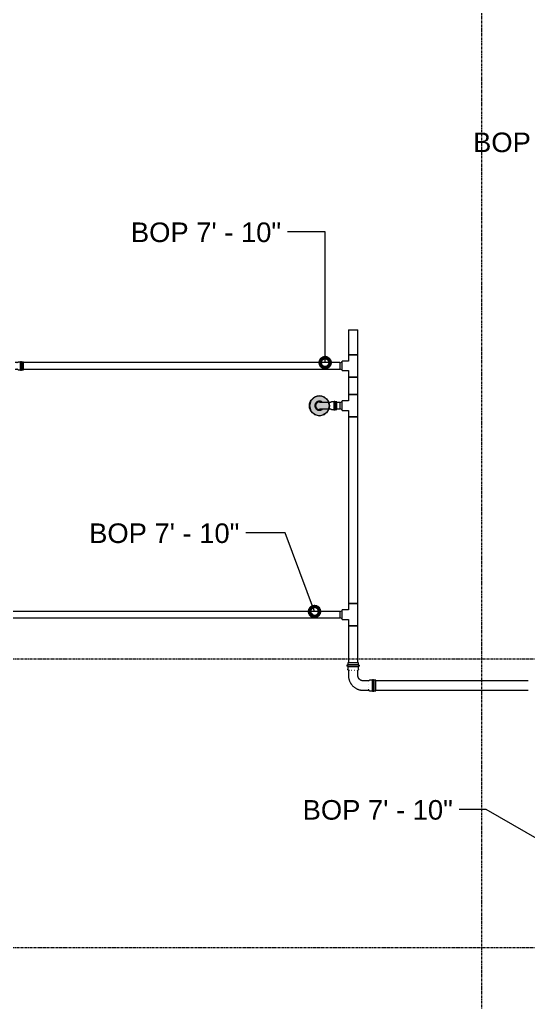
# Model space of a CAD drawing. Header units: inches. Extents: x -3679 to 241, y -496 to 1784.
# Drawn here: x -3174.9 to -3072.6, y 1048 to 1245.4 of the extents above; entities that cross this region are included whole.
import ezdxf

# ---------------------------------------------------------------- set-up
doc = ezdxf.new("R2010")
doc.units = ezdxf.units.IN
doc.header["$MEASUREMENT"] = 0
doc.linetypes.add('Grid Line', pattern=[0.875, 0.5, -0.125, 0.125, -0.125])
for name, color, linetype, lineweight in [('A-ANNO-NOTE', 250, 'Continuous', 9), ('G-ANNO-DIMS', 251, 'Continuous', 9), ('P-PIPE', 1, 'Continuous', 9), ('P-PIPE-CNTR', 1, 'Continuous', 9), ('S-GRID', 8, 'Continuous', 9)]:
    doc.layers.add(name, color=color, linetype=linetype, lineweight=lineweight)
doc.styles.add('Arial', font='arial.ttf', dxfattribs={"height": 3.934132})

# ---------------------------------------------------------------- blocks, each defined once
blk = doc.blocks.new('Victaulic-VicPress316-Elbow 90-45deg Style P568_P571 - Standard-1125944-SECOND LEVEL')
at = {"layer": 'P-PIPE'}
for p, q in [((-1.06, 4.55), (-1.06, 4.17)), ((1.06, 4.55), (-1.06, 4.55)), ((-1.06, 4.17), (1.06, 4.17)), ((1.06, 4.17), (1.06, 4.55)), ((-1.06, 3.85), (-1.06, 3.29)), ((-1.06, 3.85), (1.06, 3.85)), ((-0.95, 3.13), (-0.95, 2.02)), ((-0.77, 3.07), (-0.75, 3.07)), ((-0.31, 3.07), (-0.29, 3.07)), ((0.29, 3.07), (0.31, 3.07)), ((0.75, 3.07), (0.77, 3.07)), ((0.95, 2.02), (0.95, 3.12)), ((1.06, 3.29), (1.06, 3.85)), ((-4.17, 1.06), (-4.55, 1.06)), ((-4.55, 1.06), (-4.55, -1.06)), ((-4.17, -1.06), (-4.17, 1.06)), ((-3.29, 1.06), (-3.85, 1.06)), ((-3.85, -1.06), (-3.85, 1.06)), ((-2.02, 0.95), (-3.11, 0.95)), ((-3.07, 0.75), (-3.07, 0.77)), ((-3.07, 0.29), (-3.07, 0.31)), ((-4.55, -1.06), (-4.17, -1.06)), ((-3.85, -1.06), (-3.29, -1.06)), ((-3.13, -0.95), (-2.02, -0.95)), ((-3.07, -0.31), (-3.07, -0.29)), ((-3.07, -0.77), (-3.07, -0.75))]:
    blk.add_line(p, q, dxfattribs=at)
at = {"layer": 'P-PIPE', "flags": 128}
for points in [[(-1.06, 3.85), (-1.07, 3.85), (-1.07, 3.85), (-1.08, 3.85), (-1.09, 3.85), (-1.09, 3.85), (-1.1, 3.85), (-1.1, 3.85), (-1.11, 3.85), (-1.12, 3.86), (-1.12, 3.86), (-1.13, 3.86), (-1.13, 3.86), (-1.14, 3.87), (-1.15, 3.87), (-1.15, 3.87), (-1.16, 3.88), (-1.16, 3.88), (-1.17, 3.89), (-1.17, 3.89), (-1.18, 3.9), (-1.18, 3.9), (-1.19, 3.91), (-1.19, 3.91), (-1.19, 3.92), (-1.2, 3.92), (-1.2, 3.93), (-1.2, 3.93), (-1.21, 3.94), (-1.21, 3.94), (-1.21, 3.95), (-1.21, 3.96), (-1.22, 3.96), (-1.22, 3.97), (-1.22, 3.98), (-1.22, 3.98), (-1.22, 3.99), (-1.22, 4), (-1.22, 4), (-1.22, 4.01), (-1.22, 4.01), (-1.22, 4.02), (-1.22, 4.03), (-1.22, 4.03), (-1.22, 4.04), (-1.22, 4.05), (-1.22, 4.05), (-1.22, 4.06), (-1.21, 4.07), (-1.21, 4.07), (-1.21, 4.08), (-1.21, 4.08), (-1.2, 4.09), (-1.2, 4.1), (-1.2, 4.1), (-1.19, 4.11), (-1.19, 4.11), (-1.18, 4.12), (-1.18, 4.12), (-1.17, 4.13), (-1.17, 4.13), (-1.17, 4.14), (-1.16, 4.14), (-1.15, 4.14), (-1.15, 4.15), (-1.14, 4.15), (-1.14, 4.15), (-1.13, 4.16), (-1.13, 4.16), (-1.12, 4.16), (-1.11, 4.16), (-1.11, 4.17), (-1.1, 4.17), (-1.1, 4.17), (-1.09, 4.17), (-1.08, 4.17), (-1.08, 4.17), (-1.07, 4.17), (-1.06, 4.17), (-1.06, 4.17)], [(1.06, 4.17), (1.06, 4.17), (1.06, 4.17), (1.05, 4.17), (1.05, 4.17), (1.04, 4.17), (1.03, 4.17), (1.02, 4.17), (1.01, 4.17), (0.99, 4.17), (0.98, 4.17), (0.96, 4.17), (0.94, 4.17), (0.92, 4.17), (0.9, 4.17), (0.87, 4.17), (0.85, 4.17), (0.82, 4.17), (0.8, 4.17), (0.77, 4.17), (0.74, 4.17), (0.71, 4.17), (0.67, 4.17), (0.64, 4.17), (0.61, 4.17), (0.57, 4.17), (0.54, 4.17), (0.5, 4.17), (0.46, 4.17), (0.42, 4.17), (0.38, 4.17), (0.34, 4.17), (0.3, 4.17), (0.26, 4.17), (0.22, 4.17), (0.18, 4.17), (0.14, 4.17), (0.1, 4.17), (0.05, 4.17), (0.01, 4.17), (-0.03, 4.17), (-0.07, 4.17), (-0.12, 4.17), (-0.16, 4.17), (-0.2, 4.17), (-0.24, 4.17), (-0.28, 4.17), (-0.32, 4.17), (-0.36, 4.17), (-0.4, 4.17), (-0.44, 4.17), (-0.48, 4.17), (-0.52, 4.17), (-0.55, 4.17), (-0.59, 4.17), (-0.62, 4.17), (-0.66, 4.17), (-0.69, 4.17), (-0.72, 4.17), (-0.75, 4.17), (-0.78, 4.17), (-0.81, 4.17), (-0.84, 4.17), (-0.86, 4.17), (-0.88, 4.17), (-0.91, 4.17), (-0.93, 4.17), (-0.95, 4.17), (-0.97, 4.17), (-0.98, 4.17), (-1, 4.17), (-1.01, 4.17), (-1.02, 4.17), (-1.03, 4.17), (-1.04, 4.17), (-1.05, 4.17), (-1.05, 4.17), (-1.06, 4.17), (-1.06, 4.17), (-1.06, 4.17)], [(-1.06, 4.17), (-1.06, 4.17), (-1.06, 4.17), (-1.05, 4.17), (-1.05, 4.17), (-1.04, 4.17), (-1.03, 4.17), (-1.02, 4.17)], [(1.02, 4.17), (1.03, 4.17), (1.04, 4.17), (1.05, 4.17), (1.05, 4.17), (1.06, 4.17), (1.06, 4.17), (1.06, 4.17)], [(1.06, 4.17), (1.07, 4.17), (1.07, 4.17), (1.08, 4.17), (1.09, 4.17), (1.09, 4.17), (1.1, 4.17), (1.1, 4.17), (1.11, 4.17), (1.12, 4.16), (1.12, 4.16), (1.13, 4.16), (1.13, 4.16), (1.14, 4.15), (1.15, 4.15), (1.15, 4.15), (1.16, 4.14), (1.16, 4.14), (1.17, 4.13), (1.17, 4.13), (1.18, 4.12), (1.18, 4.12), (1.19, 4.11), (1.19, 4.11), (1.19, 4.1), (1.2, 4.1), (1.2, 4.09), (1.2, 4.09), (1.21, 4.08), (1.21, 4.08), (1.21, 4.07), (1.21, 4.06), (1.22, 4.06), (1.22, 4.05), (1.22, 4.04), (1.22, 4.04), (1.22, 4.03), (1.22, 4.02), (1.22, 4.02), (1.22, 4.01), (1.22, 4.01), (1.22, 4), (1.22, 3.99), (1.22, 3.99), (1.22, 3.98), (1.22, 3.97), (1.22, 3.97), (1.22, 3.96), (1.21, 3.95), (1.21, 3.95), (1.21, 3.94), (1.21, 3.94), (1.2, 3.93), (1.2, 3.92), (1.2, 3.92), (1.19, 3.91), (1.19, 3.91), (1.18, 3.9), (1.18, 3.9), (1.17, 3.89), (1.17, 3.89), (1.17, 3.88), (1.16, 3.88), (1.15, 3.88), (1.15, 3.87), (1.14, 3.87), (1.14, 3.87), (1.13, 3.86), (1.13, 3.86), (1.12, 3.86), (1.11, 3.86), (1.11, 3.85), (1.1, 3.85), (1.1, 3.85), (1.09, 3.85), (1.08, 3.85), (1.08, 3.85), (1.07, 3.85), (1.06, 3.85), (1.06, 3.85)], [(-0.95, 2.02), (-0.95, 1.97), (-0.95, 1.93), (-0.96, 1.89), (-0.96, 1.85), (-0.97, 1.8), (-0.98, 1.76), (-0.99, 1.72), (-1, 1.68), (-1.02, 1.64), (-1.03, 1.6), (-1.05, 1.56), (-1.07, 1.52), (-1.09, 1.49), (-1.11, 1.45), (-1.14, 1.41), (-1.16, 1.38), (-1.19, 1.35), (-1.21, 1.31), (-1.24, 1.28), (-1.27, 1.25), (-1.3, 1.22), (-1.34, 1.19), (-1.37, 1.17), (-1.4, 1.14), (-1.44, 1.12), (-1.48, 1.1), (-1.51, 1.08), (-1.55, 1.06), (-1.59, 1.04), (-1.63, 1.02), (-1.67, 1.01), (-1.71, 0.99), (-1.75, 0.98), (-1.79, 0.97), (-1.83, 0.97), (-1.88, 0.96), (-1.92, 0.95), (-1.96, 0.95), (-2, 0.95), (-2.02, 0.95)], [(-2.02, -0.95), (-1.9, -0.95), (-1.78, -0.94), (-1.66, -0.93), (-1.54, -0.91), (-1.43, -0.89), (-1.31, -0.87), (-1.2, -0.83), (-1.08, -0.8), (-0.97, -0.76), (-0.86, -0.72), (-0.75, -0.67), (-0.65, -0.61), (-0.54, -0.56), (-0.44, -0.5), (-0.34, -0.43), (-0.24, -0.36), (-0.15, -0.29), (-0.06, -0.21), (0.03, -0.13), (0.11, -0.05), (0.19, 0.04), (0.27, 0.13), (0.34, 0.22), (0.41, 0.31), (0.48, 0.41), (0.54, 0.51), (0.6, 0.62), (0.65, 0.72), (0.7, 0.83), (0.75, 0.94), (0.79, 1.05), (0.83, 1.17), (0.86, 1.28), (0.88, 1.39), (0.91, 1.51), (0.92, 1.63), (0.94, 1.75), (0.95, 1.86), (0.95, 1.98), (0.95, 2.02)], [(-1.06, 3.85), (-1.06, 3.85), (-1.06, 3.85), (-1.05, 3.85), (-1.05, 3.85), (-1.04, 3.85), (-1.03, 3.85), (-1.02, 3.85), (-1.01, 3.85), (-0.99, 3.85), (-0.98, 3.85), (-0.96, 3.85), (-0.94, 3.85), (-0.92, 3.85), (-0.9, 3.85), (-0.87, 3.85), (-0.85, 3.85), (-0.82, 3.85), (-0.8, 3.85), (-0.77, 3.85), (-0.74, 3.85), (-0.71, 3.85), (-0.67, 3.85), (-0.64, 3.85), (-0.61, 3.85), (-0.57, 3.85), (-0.54, 3.85), (-0.5, 3.85), (-0.46, 3.85), (-0.42, 3.85), (-0.38, 3.85), (-0.34, 3.85), (-0.3, 3.85), (-0.26, 3.85), (-0.22, 3.85), (-0.18, 3.85), (-0.14, 3.85), (-0.1, 3.85), (-0.05, 3.85), (-0.01, 3.85), (0.03, 3.85), (0.07, 3.85), (0.12, 3.85), (0.16, 3.85), (0.2, 3.85), (0.24, 3.85), (0.28, 3.85), (0.32, 3.85), (0.36, 3.85), (0.4, 3.85), (0.44, 3.85), (0.48, 3.85), (0.52, 3.85), (0.55, 3.85), (0.59, 3.85), (0.62, 3.85), (0.66, 3.85), (0.69, 3.85), (0.72, 3.85), (0.75, 3.85), (0.78, 3.85), (0.81, 3.85), (0.84, 3.85), (0.86, 3.85), (0.88, 3.85), (0.91, 3.85), (0.93, 3.85), (0.95, 3.85), (0.97, 3.85), (0.98, 3.85), (1, 3.85), (1.01, 3.85), (1.02, 3.85), (1.03, 3.85), (1.04, 3.85), (1.05, 3.85), (1.05, 3.85), (1.06, 3.85), (1.06, 3.85), (1.06, 3.85)], [(-1.02, 3.85), (-1.03, 3.85), (-1.04, 3.85), (-1.05, 3.85), (-1.05, 3.85), (-1.06, 3.85), (-1.06, 3.85), (-1.06, 3.85)], [(-0.95, 3.07), (-0.96, 3.08), (-0.97, 3.08), (-0.97, 3.09), (-0.98, 3.1), (-0.99, 3.11), (-1, 3.12), (-1, 3.12), (-1.01, 3.13), (-1.02, 3.14), (-1.02, 3.15), (-1.03, 3.16), (-1.03, 3.17), (-1.04, 3.18), (-1.04, 3.19), (-1.04, 3.2), (-1.05, 3.21), (-1.05, 3.22), (-1.05, 3.23), (-1.06, 3.24), (-1.06, 3.25), (-1.06, 3.27), (-1.06, 3.28), (-1.06, 3.29), (-1.06, 3.29)], [(1.06, 3.29), (1.06, 3.28), (1.06, 3.27), (1.06, 3.26), (1.06, 3.25), (1.05, 3.23), (1.05, 3.22), (1.05, 3.21), (1.05, 3.2), (1.04, 3.19), (1.04, 3.18), (1.03, 3.17), (1.03, 3.16), (1.02, 3.15), (1.02, 3.14), (1.01, 3.14), (1.01, 3.13), (1, 3.12), (0.99, 3.11), (0.98, 3.1), (0.98, 3.09), (0.97, 3.09), (0.96, 3.08), (0.95, 3.07), (0.95, 3.07)], [(1.06, 3.85), (1.06, 3.85), (1.06, 3.85), (1.05, 3.85), (1.05, 3.85), (1.04, 3.85), (1.03, 3.85), (1.02, 3.85)], [(-4.17, 1.06), (-4.17, 1.07), (-4.17, 1.07), (-4.17, 1.08), (-4.17, 1.09), (-4.17, 1.09), (-4.17, 1.1), (-4.17, 1.1), (-4.17, 1.11), (-4.16, 1.12), (-4.16, 1.12), (-4.16, 1.13), (-4.16, 1.13), (-4.15, 1.14), (-4.15, 1.15), (-4.15, 1.15), (-4.14, 1.16), (-4.14, 1.16), (-4.13, 1.17), (-4.13, 1.17), (-4.12, 1.18), (-4.12, 1.18), (-4.11, 1.19), (-4.11, 1.19), (-4.1, 1.19), (-4.1, 1.2), (-4.09, 1.2), (-4.09, 1.2), (-4.08, 1.21), (-4.08, 1.21), (-4.07, 1.21), (-4.06, 1.21), (-4.06, 1.22), (-4.05, 1.22), (-4.04, 1.22), (-4.04, 1.22), (-4.03, 1.22), (-4.02, 1.22), (-4.02, 1.22), (-4.01, 1.22), (-4.01, 1.22), (-4, 1.22), (-3.99, 1.22), (-3.99, 1.22), (-3.98, 1.22), (-3.97, 1.22), (-3.97, 1.22), (-3.96, 1.22), (-3.95, 1.21), (-3.95, 1.21), (-3.94, 1.21), (-3.94, 1.21), (-3.93, 1.2), (-3.92, 1.2), (-3.92, 1.2), (-3.91, 1.19), (-3.91, 1.19), (-3.9, 1.18), (-3.9, 1.18), (-3.89, 1.17), (-3.89, 1.17), (-3.88, 1.17), (-3.88, 1.16), (-3.88, 1.15), (-3.87, 1.15), (-3.87, 1.14), (-3.87, 1.14), (-3.86, 1.13), (-3.86, 1.13), (-3.86, 1.12), (-3.86, 1.11), (-3.85, 1.11), (-3.85, 1.1), (-3.85, 1.1), (-3.85, 1.09), (-3.85, 1.08), (-3.85, 1.08), (-3.85, 1.07), (-3.85, 1.06), (-3.85, 1.06)], [(-4.17, 1.06), (-4.17, 1.06), (-4.17, 1.06), (-4.17, 1.05), (-4.17, 1.05), (-4.17, 1.04), (-4.17, 1.03), (-4.17, 1.02), (-4.17, 1.01), (-4.17, 0.99), (-4.17, 0.98), (-4.17, 0.96), (-4.17, 0.94), (-4.17, 0.92), (-4.17, 0.9), (-4.17, 0.87), (-4.17, 0.85), (-4.17, 0.82), (-4.17, 0.8), (-4.17, 0.77), (-4.17, 0.74), (-4.17, 0.71), (-4.17, 0.67), (-4.17, 0.64), (-4.17, 0.61), (-4.17, 0.57), (-4.17, 0.54), (-4.17, 0.5), (-4.17, 0.46), (-4.17, 0.42), (-4.17, 0.38), (-4.17, 0.34), (-4.17, 0.3), (-4.17, 0.26), (-4.17, 0.22), (-4.17, 0.18), (-4.17, 0.14), (-4.17, 0.1), (-4.17, 0.05), (-4.17, 0.01), (-4.17, -0.03), (-4.17, -0.07), (-4.17, -0.12), (-4.17, -0.16), (-4.17, -0.2), (-4.17, -0.24), (-4.17, -0.28), (-4.17, -0.32), (-4.17, -0.36), (-4.17, -0.4), (-4.17, -0.44), (-4.17, -0.48), (-4.17, -0.52), (-4.17, -0.55), (-4.17, -0.59), (-4.17, -0.62), (-4.17, -0.66), (-4.17, -0.69), (-4.17, -0.72), (-4.17, -0.75), (-4.17, -0.78), (-4.17, -0.81), (-4.17, -0.84), (-4.17, -0.86), (-4.17, -0.88), (-4.17, -0.91), (-4.17, -0.93), (-4.17, -0.95), (-4.17, -0.97), (-4.17, -0.98), (-4.17, -1), (-4.17, -1.01), (-4.17, -1.02), (-4.17, -1.03), (-4.17, -1.04), (-4.17, -1.05), (-4.17, -1.05), (-4.17, -1.06), (-4.17, -1.06), (-4.17, -1.06)], [(-4.17, 1.02), (-4.17, 1.03), (-4.17, 1.04), (-4.17, 1.05), (-4.17, 1.05), (-4.17, 1.06), (-4.17, 1.06), (-4.17, 1.06)], [(-3.85, -1.06), (-3.85, -1.06), (-3.85, -1.06), (-3.85, -1.05), (-3.85, -1.05), (-3.85, -1.04), (-3.85, -1.03), (-3.85, -1.02), (-3.85, -1.01), (-3.85, -0.99), (-3.85, -0.98), (-3.85, -0.96), (-3.85, -0.94), (-3.85, -0.92), (-3.85, -0.9), (-3.85, -0.87), (-3.85, -0.85), (-3.85, -0.82), (-3.85, -0.8), (-3.85, -0.77), (-3.85, -0.74), (-3.85, -0.71), (-3.85, -0.67), (-3.85, -0.64), (-3.85, -0.61), (-3.85, -0.57), (-3.85, -0.54), (-3.85, -0.5), (-3.85, -0.46), (-3.85, -0.42), (-3.85, -0.38), (-3.85, -0.34), (-3.85, -0.3), (-3.85, -0.26), (-3.85, -0.22), (-3.85, -0.18), (-3.85, -0.14), (-3.85, -0.1), (-3.85, -0.05), (-3.85, -0.01), (-3.85, 0.03), (-3.85, 0.07), (-3.85, 0.12), (-3.85, 0.16), (-3.85, 0.2), (-3.85, 0.24), (-3.85, 0.28), (-3.85, 0.32), (-3.85, 0.36), (-3.85, 0.4), (-3.85, 0.44), (-3.85, 0.48), (-3.85, 0.52), (-3.85, 0.55), (-3.85, 0.59), (-3.85, 0.62), (-3.85, 0.66), (-3.85, 0.69), (-3.85, 0.72), (-3.85, 0.75), (-3.85, 0.78), (-3.85, 0.81), (-3.85, 0.84), (-3.85, 0.86), (-3.85, 0.88), (-3.85, 0.91), (-3.85, 0.93), (-3.85, 0.95), (-3.85, 0.97), (-3.85, 0.98), (-3.85, 1), (-3.85, 1.01), (-3.85, 1.02), (-3.85, 1.03), (-3.85, 1.04), (-3.85, 1.05), (-3.85, 1.05), (-3.85, 1.06), (-3.85, 1.06), (-3.85, 1.06)], [(-3.85, 1.06), (-3.85, 1.06), (-3.85, 1.06), (-3.85, 1.05), (-3.85, 1.05), (-3.85, 1.04), (-3.85, 1.03), (-3.85, 1.02)], [(-3.29, 1.06), (-3.28, 1.06), (-3.27, 1.06), (-3.26, 1.06), (-3.25, 1.06), (-3.23, 1.05), (-3.22, 1.05), (-3.21, 1.05), (-3.2, 1.05), (-3.19, 1.04), (-3.18, 1.04), (-3.17, 1.03), (-3.16, 1.03), (-3.15, 1.02), (-3.14, 1.02), (-3.14, 1.01), (-3.13, 1.01), (-3.12, 1), (-3.11, 0.99), (-3.1, 0.98), (-3.09, 0.98), (-3.09, 0.97), (-3.08, 0.96), (-3.07, 0.95), (-3.07, 0.95)], [(-4.17, -1.06), (-4.17, -1.06), (-4.17, -1.06), (-4.17, -1.05), (-4.17, -1.05), (-4.17, -1.04), (-4.17, -1.03), (-4.17, -1.02)], [(-3.85, -1.06), (-3.85, -1.07), (-3.85, -1.07), (-3.85, -1.08), (-3.85, -1.09), (-3.85, -1.09), (-3.85, -1.1), (-3.85, -1.1), (-3.85, -1.11), (-3.86, -1.12), (-3.86, -1.12), (-3.86, -1.13), (-3.86, -1.13), (-3.87, -1.14), (-3.87, -1.15), (-3.87, -1.15), (-3.88, -1.16), (-3.88, -1.16), (-3.89, -1.17), (-3.89, -1.17), (-3.9, -1.18), (-3.9, -1.18), (-3.91, -1.19), (-3.91, -1.19), (-3.92, -1.19), (-3.92, -1.2), (-3.93, -1.2), (-3.93, -1.2), (-3.94, -1.21), (-3.94, -1.21), (-3.95, -1.21), (-3.96, -1.21), (-3.96, -1.22), (-3.97, -1.22), (-3.98, -1.22), (-3.98, -1.22), (-3.99, -1.22), (-4, -1.22), (-4, -1.22), (-4.01, -1.22), (-4.01, -1.22), (-4.02, -1.22), (-4.03, -1.22), (-4.03, -1.22), (-4.04, -1.22), (-4.05, -1.22), (-4.05, -1.22), (-4.06, -1.22), (-4.07, -1.21), (-4.07, -1.21), (-4.08, -1.21), (-4.08, -1.21), (-4.09, -1.2), (-4.1, -1.2), (-4.1, -1.2), (-4.11, -1.19), (-4.11, -1.19), (-4.12, -1.18), (-4.12, -1.18), (-4.13, -1.17), (-4.13, -1.17), (-4.14, -1.17), (-4.14, -1.16), (-4.14, -1.15), (-4.15, -1.15), (-4.15, -1.14), (-4.15, -1.14), (-4.16, -1.13), (-4.16, -1.13), (-4.16, -1.12), (-4.16, -1.11), (-4.17, -1.11), (-4.17, -1.1), (-4.17, -1.1), (-4.17, -1.09), (-4.17, -1.08), (-4.17, -1.08), (-4.17, -1.07), (-4.17, -1.06), (-4.17, -1.06)], [(-3.85, -1.02), (-3.85, -1.03), (-3.85, -1.04), (-3.85, -1.05), (-3.85, -1.05), (-3.85, -1.06), (-3.85, -1.06), (-3.85, -1.06)], [(-3.07, -0.95), (-3.08, -0.96), (-3.08, -0.97), (-3.09, -0.97), (-3.1, -0.98), (-3.11, -0.99), (-3.12, -1), (-3.12, -1), (-3.13, -1.01), (-3.14, -1.02), (-3.15, -1.02), (-3.16, -1.03), (-3.17, -1.03), (-3.18, -1.04), (-3.19, -1.04), (-3.2, -1.04), (-3.21, -1.05), (-3.22, -1.05), (-3.23, -1.05), (-3.24, -1.06), (-3.25, -1.06), (-3.27, -1.06), (-3.28, -1.06), (-3.29, -1.06), (-3.29, -1.06)]]:
    blk.add_lwpolyline(points, dxfattribs=at)
blk = doc.blocks.new('Victaulic-VicPress316-Elbow 90-45deg Style P568_P571 - Standard-V2-SECOND LEVEL')
at = {"layer": 'P-PIPE'}
for p, q in [((-3203.7, 731.1), (-3203.7, 730.2)), ((-3202.39, 730.21), (-3202.39, 731.1)), ((-3203.81, 730.05), (-3203.81, 729.6)), ((-3203.05, 729.6), (-3203.81, 729.6)), ((-3203.81, 729.31), (-3203.81, 728.97)), ((-3203.05, 729.31), (-3203.81, 729.31)), ((-3203.81, 728.97), (-3203.05, 728.97)), ((-3202.28, 729.6), (-3203.05, 729.6)), ((-3202.28, 729.31), (-3203.05, 729.31)), ((-3203.05, 728.97), (-3202.28, 728.97)), ((-3202.28, 729.6), (-3202.28, 730.05)), ((-3202.28, 728.97), (-3202.28, 729.31))]:
    blk.add_line(p, q, dxfattribs=at)
at = {"layer": 'P-PIPE', "flags": 128}
for points in [[(-3203.05, 733.4), (-3203.08, 733.4), (-3203.12, 733.4), (-3203.16, 733.4), (-3203.19, 733.39), (-3203.23, 733.38), (-3203.26, 733.38), (-3203.3, 733.37), (-3203.33, 733.36), (-3203.37, 733.34), (-3203.4, 733.33), (-3203.43, 733.32), (-3203.47, 733.3), (-3203.5, 733.28), (-3203.53, 733.26), (-3203.56, 733.24), (-3203.59, 733.22), (-3203.62, 733.2), (-3203.65, 733.18), (-3203.67, 733.15), (-3203.7, 733.13), (-3203.73, 733.1), (-3203.75, 733.07), (-3203.77, 733.04), (-3203.79, 733.01), (-3203.81, 732.98), (-3203.83, 732.95), (-3203.85, 732.92), (-3203.87, 732.89), (-3203.88, 732.85), (-3203.9, 732.82), (-3203.91, 732.79), (-3203.92, 732.75), (-3203.93, 732.72), (-3203.94, 732.68), (-3203.94, 732.65), (-3203.95, 732.61), (-3203.95, 732.57), (-3203.96, 732.54), (-3203.96, 732.5), (-3203.96, 732.46), (-3203.96, 732.43), (-3203.95, 732.39), (-3203.95, 732.35), (-3203.94, 732.32), (-3203.93, 732.28), (-3203.93, 732.25), (-3203.91, 732.21), (-3203.9, 732.18), (-3203.89, 732.14), (-3203.88, 732.11), (-3203.86, 732.08), (-3203.84, 732.05), (-3203.82, 732.01), (-3203.8, 731.98), (-3203.78, 731.95), (-3203.76, 731.92), (-3203.74, 731.9), (-3203.71, 731.87)], [(-3203.05, 733.26), (-3203.08, 733.26), (-3203.11, 733.25), (-3203.14, 733.25), (-3203.17, 733.25), (-3203.2, 733.24), (-3203.23, 733.23), (-3203.26, 733.23), (-3203.29, 733.22), (-3203.32, 733.21), (-3203.34, 733.2), (-3203.37, 733.18), (-3203.4, 733.17), (-3203.43, 733.16), (-3203.45, 733.14), (-3203.48, 733.12), (-3203.5, 733.1), (-3203.53, 733.09), (-3203.55, 733.07), (-3203.57, 733.05), (-3203.6, 733.02), (-3203.62, 733), (-3203.64, 732.98), (-3203.66, 732.95), (-3203.67, 732.93), (-3203.69, 732.9), (-3203.71, 732.88), (-3203.72, 732.85), (-3203.74, 732.82), (-3203.75, 732.8), (-3203.76, 732.77), (-3203.77, 732.74), (-3203.78, 732.71), (-3203.79, 732.68), (-3203.8, 732.65), (-3203.8, 732.62), (-3203.81, 732.59), (-3203.81, 732.56), (-3203.81, 732.53), (-3203.81, 732.5), (-3203.81, 732.47), (-3203.81, 732.44), (-3203.81, 732.41), (-3203.8, 732.38), (-3203.8, 732.35), (-3203.79, 732.32), (-3203.78, 732.29), (-3203.78, 732.26), (-3203.77, 732.23), (-3203.76, 732.2), (-3203.74, 732.17), (-3203.73, 732.14), (-3203.72, 732.12), (-3203.7, 732.1)], [(-3202.39, 731.86), (-3202.37, 731.88), (-3202.34, 731.91), (-3202.32, 731.94), (-3202.3, 731.97), (-3202.28, 732), (-3202.26, 732.03), (-3202.24, 732.06), (-3202.23, 732.09), (-3202.21, 732.13), (-3202.2, 732.16), (-3202.18, 732.19), (-3202.17, 732.23), (-3202.16, 732.26), (-3202.15, 732.3), (-3202.15, 732.33), (-3202.14, 732.37), (-3202.14, 732.41), (-3202.14, 732.44), (-3202.13, 732.48), (-3202.13, 732.52), (-3202.14, 732.55), (-3202.14, 732.59), (-3202.14, 732.63), (-3202.15, 732.66), (-3202.16, 732.7), (-3202.17, 732.73), (-3202.18, 732.77), (-3202.19, 732.8), (-3202.2, 732.84), (-3202.22, 732.87), (-3202.23, 732.9), (-3202.25, 732.93), (-3202.27, 732.97), (-3202.29, 733), (-3202.31, 733.03), (-3202.33, 733.06), (-3202.35, 733.08), (-3202.38, 733.11), (-3202.4, 733.14), (-3202.43, 733.16), (-3202.46, 733.19), (-3202.49, 733.21), (-3202.51, 733.23), (-3202.55, 733.25), (-3202.58, 733.27), (-3202.61, 733.29), (-3202.64, 733.31), (-3202.67, 733.32), (-3202.71, 733.34), (-3202.74, 733.35), (-3202.78, 733.36), (-3202.81, 733.37), (-3202.85, 733.38), (-3202.88, 733.39), (-3202.92, 733.39), (-3202.95, 733.4), (-3202.99, 733.4), (-3203.03, 733.4), (-3203.05, 733.4)], [(-3202.39, 732.1), (-3202.37, 732.13), (-3202.36, 732.16), (-3202.34, 732.18), (-3202.33, 732.21), (-3202.32, 732.24), (-3202.31, 732.27), (-3202.3, 732.3), (-3202.3, 732.33), (-3202.29, 732.36), (-3202.29, 732.39), (-3202.28, 732.42), (-3202.28, 732.45), (-3202.28, 732.48), (-3202.28, 732.51), (-3202.28, 732.54), (-3202.28, 732.57), (-3202.29, 732.6), (-3202.29, 732.63), (-3202.3, 732.66), (-3202.31, 732.69), (-3202.32, 732.72), (-3202.33, 732.75), (-3202.34, 732.78), (-3202.35, 732.81), (-3202.36, 732.84), (-3202.38, 732.86), (-3202.39, 732.89), (-3202.41, 732.92), (-3202.43, 732.94), (-3202.44, 732.97), (-3202.46, 732.99), (-3202.48, 733.01), (-3202.51, 733.03), (-3202.53, 733.06), (-3202.55, 733.08), (-3202.58, 733.09), (-3202.6, 733.11), (-3202.62, 733.13), (-3202.65, 733.15), (-3202.68, 733.16), (-3202.7, 733.18), (-3202.73, 733.19), (-3202.76, 733.2), (-3202.79, 733.21), (-3202.82, 733.22), (-3202.85, 733.23), (-3202.88, 733.24), (-3202.91, 733.24), (-3202.94, 733.25), (-3202.97, 733.25), (-3203, 733.26), (-3203.03, 733.26), (-3203.05, 733.26)], [(-3203.7, 732.49), (-3203.7, 732.49), (-3203.7, 732.49), (-3203.7, 732.48), (-3203.7, 732.47), (-3203.7, 732.46), (-3203.7, 732.45), (-3203.7, 732.44), (-3203.7, 732.42), (-3203.7, 732.4), (-3203.7, 732.38), (-3203.7, 732.36), (-3203.7, 732.33), (-3203.7, 732.31), (-3203.7, 732.28), (-3203.7, 732.25), (-3203.7, 732.21), (-3203.7, 732.18), (-3203.7, 732.14), (-3203.7, 732.11), (-3203.7, 732.07), (-3203.7, 732.03), (-3203.7, 731.98), (-3203.7, 731.94), (-3203.7, 731.9), (-3203.7, 731.85), (-3203.7, 731.8), (-3203.7, 731.75), (-3203.7, 731.7), (-3203.7, 731.65), (-3203.7, 731.6), (-3203.7, 731.55), (-3203.7, 731.5), (-3203.7, 731.44), (-3203.7, 731.39), (-3203.7, 731.33), (-3203.7, 731.28), (-3203.7, 731.22), (-3203.7, 731.17), (-3203.7, 731.11), (-3203.7, 731.1)], [(-3202.39, 731.1), (-3202.39, 731.15), (-3202.39, 731.21), (-3202.39, 731.26), (-3202.39, 731.32), (-3202.39, 731.37), (-3202.39, 731.43), (-3202.39, 731.48), (-3202.39, 731.54), (-3202.39, 731.59), (-3202.39, 731.64), (-3202.39, 731.69), (-3202.39, 731.74), (-3202.39, 731.79), (-3202.39, 731.84), (-3202.39, 731.88), (-3202.39, 731.93), (-3202.39, 731.97), (-3202.39, 732.02), (-3202.39, 732.06), (-3202.39, 732.1), (-3202.39, 732.13), (-3202.39, 732.17), (-3202.39, 732.21), (-3202.39, 732.24), (-3202.39, 732.27), (-3202.39, 732.3), (-3202.39, 732.33), (-3202.39, 732.35), (-3202.39, 732.37), (-3202.39, 732.4), (-3202.39, 732.41), (-3202.39, 732.43), (-3202.39, 732.45), (-3202.39, 732.46), (-3202.39, 732.47), (-3202.39, 732.48), (-3202.39, 732.48), (-3202.39, 732.49), (-3202.39, 732.49), (-3202.39, 732.49)], [(-3203.81, 729.31), (-3203.82, 729.31), (-3203.82, 729.31), (-3203.83, 729.31), (-3203.84, 729.31), (-3203.84, 729.31), (-3203.85, 729.31), (-3203.85, 729.31), (-3203.86, 729.32), (-3203.86, 729.32), (-3203.87, 729.32), (-3203.87, 729.32), (-3203.88, 729.32), (-3203.88, 729.33), (-3203.89, 729.33), (-3203.89, 729.33), (-3203.9, 729.34), (-3203.9, 729.34), (-3203.91, 729.34), (-3203.91, 729.35), (-3203.92, 729.35), (-3203.92, 729.36), (-3203.92, 729.36), (-3203.93, 729.37), (-3203.93, 729.37), (-3203.93, 729.38), (-3203.94, 729.38), (-3203.94, 729.39), (-3203.94, 729.39), (-3203.95, 729.4), (-3203.95, 729.4), (-3203.95, 729.41), (-3203.95, 729.41), (-3203.95, 729.42), (-3203.95, 729.42), (-3203.96, 729.43), (-3203.96, 729.44), (-3203.96, 729.44), (-3203.96, 729.45), (-3203.96, 729.45), (-3203.96, 729.46), (-3203.96, 729.46), (-3203.96, 729.47), (-3203.96, 729.48), (-3203.96, 729.48), (-3203.95, 729.49), (-3203.95, 729.49), (-3203.95, 729.5), (-3203.95, 729.5), (-3203.95, 729.51), (-3203.94, 729.51), (-3203.94, 729.52), (-3203.94, 729.52), (-3203.94, 729.53), (-3203.93, 729.53), (-3203.93, 729.54), (-3203.93, 729.54), (-3203.92, 729.55), (-3203.92, 729.55), (-3203.92, 729.56), (-3203.91, 729.56), (-3203.91, 729.57), (-3203.9, 729.57), (-3203.9, 729.57), (-3203.89, 729.58), (-3203.89, 729.58), (-3203.88, 729.58), (-3203.88, 729.58), (-3203.87, 729.59), (-3203.87, 729.59), (-3203.86, 729.59), (-3203.86, 729.59), (-3203.85, 729.59), (-3203.84, 729.6), (-3203.84, 729.6), (-3203.83, 729.6), (-3203.83, 729.6), (-3203.82, 729.6), (-3203.82, 729.6), (-3203.81, 729.6)], [(-3203.81, 730.05), (-3203.81, 730.06), (-3203.81, 730.07), (-3203.81, 730.08), (-3203.81, 730.09), (-3203.81, 730.11), (-3203.8, 730.12), (-3203.8, 730.13), (-3203.8, 730.14), (-3203.8, 730.15), (-3203.79, 730.16), (-3203.79, 730.17), (-3203.78, 730.18), (-3203.78, 730.19), (-3203.77, 730.2), (-3203.76, 730.2), (-3203.76, 730.21), (-3203.75, 730.22), (-3203.74, 730.23), (-3203.74, 730.24), (-3203.73, 730.25), (-3203.72, 730.25), (-3203.71, 730.26), (-3203.71, 730.27), (-3203.7, 730.27)], [(-3203.05, 729.6), (-3203.08, 729.6), (-3203.11, 729.6), (-3203.14, 729.6), (-3203.17, 729.6), (-3203.2, 729.6), (-3203.23, 729.6), (-3203.26, 729.6), (-3203.29, 729.6), (-3203.32, 729.6), (-3203.34, 729.6), (-3203.37, 729.6), (-3203.4, 729.6), (-3203.43, 729.6), (-3203.45, 729.6), (-3203.48, 729.6), (-3203.5, 729.6), (-3203.53, 729.6), (-3203.55, 729.6), (-3203.57, 729.6), (-3203.6, 729.6), (-3203.62, 729.6), (-3203.64, 729.6), (-3203.66, 729.6), (-3203.67, 729.6), (-3203.69, 729.6), (-3203.71, 729.6), (-3203.72, 729.6), (-3203.74, 729.6), (-3203.75, 729.6), (-3203.76, 729.6), (-3203.77, 729.6), (-3203.78, 729.6), (-3203.79, 729.6), (-3203.8, 729.6), (-3203.8, 729.6), (-3203.81, 729.6), (-3203.81, 729.6), (-3203.81, 729.6), (-3203.81, 729.6), (-3203.81, 729.6)], [(-3203.81, 729.6), (-3203.81, 729.6), (-3203.81, 729.6), (-3203.81, 729.6), (-3203.8, 729.6), (-3203.8, 729.6), (-3203.79, 729.6), (-3203.78, 729.6), (-3203.77, 729.6)], [(-3203.77, 729.31), (-3203.78, 729.31), (-3203.79, 729.31), (-3203.8, 729.31), (-3203.8, 729.31), (-3203.81, 729.31), (-3203.81, 729.31), (-3203.81, 729.31), (-3203.81, 729.31), (-3203.81, 729.31)], [(-3203.81, 729.31), (-3203.81, 729.31), (-3203.81, 729.31), (-3203.81, 729.31), (-3203.8, 729.31), (-3203.8, 729.31), (-3203.79, 729.31), (-3203.78, 729.31), (-3203.77, 729.31), (-3203.76, 729.31), (-3203.75, 729.31), (-3203.74, 729.31), (-3203.73, 729.31), (-3203.71, 729.31), (-3203.7, 729.31), (-3203.68, 729.31), (-3203.66, 729.31), (-3203.64, 729.31), (-3203.62, 729.31), (-3203.6, 729.31), (-3203.58, 729.31), (-3203.56, 729.31), (-3203.53, 729.31), (-3203.51, 729.31), (-3203.49, 729.31), (-3203.46, 729.31), (-3203.43, 729.31), (-3203.41, 729.31), (-3203.38, 729.31), (-3203.35, 729.31), (-3203.32, 729.31), (-3203.29, 729.31), (-3203.27, 729.31), (-3203.24, 729.31), (-3203.21, 729.31), (-3203.18, 729.31), (-3203.15, 729.31), (-3203.12, 729.31), (-3203.08, 729.31), (-3203.05, 729.31), (-3203.05, 729.31)], [(-3202.28, 729.6), (-3202.28, 729.6), (-3202.28, 729.6), (-3202.29, 729.6), (-3202.29, 729.6), (-3202.29, 729.6), (-3202.3, 729.6), (-3202.31, 729.6), (-3202.32, 729.6), (-3202.33, 729.6), (-3202.34, 729.6), (-3202.35, 729.6), (-3202.37, 729.6), (-3202.38, 729.6), (-3202.4, 729.6), (-3202.41, 729.6), (-3202.43, 729.6), (-3202.45, 729.6), (-3202.47, 729.6), (-3202.49, 729.6), (-3202.51, 729.6), (-3202.53, 729.6), (-3202.56, 729.6), (-3202.58, 729.6), (-3202.61, 729.6), (-3202.63, 729.6), (-3202.66, 729.6), (-3202.68, 729.6), (-3202.71, 729.6), (-3202.74, 729.6), (-3202.77, 729.6), (-3202.8, 729.6), (-3202.83, 729.6), (-3202.86, 729.6), (-3202.89, 729.6), (-3202.92, 729.6), (-3202.95, 729.6), (-3202.98, 729.6), (-3203.01, 729.6), (-3203.04, 729.6), (-3203.05, 729.6)], [(-3203.05, 729.31), (-3203.02, 729.31), (-3202.98, 729.31), (-3202.95, 729.31), (-3202.92, 729.31), (-3202.89, 729.31), (-3202.86, 729.31), (-3202.83, 729.31), (-3202.8, 729.31), (-3202.78, 729.31), (-3202.75, 729.31), (-3202.72, 729.31), (-3202.69, 729.31), (-3202.67, 729.31), (-3202.64, 729.31), (-3202.61, 729.31), (-3202.59, 729.31), (-3202.56, 729.31), (-3202.54, 729.31), (-3202.52, 729.31), (-3202.5, 729.31), (-3202.48, 729.31), (-3202.46, 729.31), (-3202.44, 729.31), (-3202.42, 729.31), (-3202.4, 729.31), (-3202.39, 729.31), (-3202.37, 729.31), (-3202.36, 729.31), (-3202.34, 729.31), (-3202.33, 729.31), (-3202.32, 729.31), (-3202.31, 729.31), (-3202.3, 729.31), (-3202.3, 729.31), (-3202.29, 729.31), (-3202.29, 729.31), (-3202.28, 729.31), (-3202.28, 729.31), (-3202.28, 729.31), (-3202.28, 729.31)], [(-3202.39, 730.27), (-3202.38, 730.26), (-3202.37, 730.26), (-3202.36, 730.25), (-3202.36, 730.24), (-3202.35, 730.23), (-3202.34, 730.22), (-3202.33, 730.22), (-3202.33, 730.21), (-3202.32, 730.2), (-3202.32, 730.19), (-3202.31, 730.18), (-3202.31, 730.17), (-3202.3, 730.16), (-3202.3, 730.15), (-3202.29, 730.14), (-3202.29, 730.13), (-3202.29, 730.12), (-3202.29, 730.11), (-3202.28, 730.1), (-3202.28, 730.09), (-3202.28, 730.07), (-3202.28, 730.06), (-3202.28, 730.05), (-3202.28, 730.05)], [(-3202.32, 729.6), (-3202.31, 729.6), (-3202.3, 729.6), (-3202.3, 729.6), (-3202.29, 729.6), (-3202.29, 729.6), (-3202.28, 729.6), (-3202.28, 729.6), (-3202.28, 729.6), (-3202.28, 729.6)], [(-3202.28, 729.31), (-3202.28, 729.31), (-3202.28, 729.31), (-3202.29, 729.31), (-3202.29, 729.31), (-3202.29, 729.31), (-3202.3, 729.31), (-3202.31, 729.31), (-3202.32, 729.31)], [(-3202.28, 729.6), (-3202.27, 729.6), (-3202.27, 729.6), (-3202.26, 729.6), (-3202.26, 729.6), (-3202.25, 729.6), (-3202.24, 729.6), (-3202.24, 729.59), (-3202.23, 729.59), (-3202.23, 729.59), (-3202.22, 729.59), (-3202.22, 729.59), (-3202.21, 729.58), (-3202.21, 729.58), (-3202.2, 729.58), (-3202.2, 729.57), (-3202.19, 729.57), (-3202.19, 729.57), (-3202.18, 729.56), (-3202.18, 729.56), (-3202.18, 729.56), (-3202.17, 729.55), (-3202.17, 729.55), (-3202.16, 729.54), (-3202.16, 729.54), (-3202.16, 729.53), (-3202.15, 729.53), (-3202.15, 729.52), (-3202.15, 729.52), (-3202.15, 729.51), (-3202.14, 729.51), (-3202.14, 729.5), (-3202.14, 729.5), (-3202.14, 729.49), (-3202.14, 729.48), (-3202.14, 729.48), (-3202.14, 729.47), (-3202.13, 729.47), (-3202.13, 729.46), (-3202.13, 729.46), (-3202.13, 729.45), (-3202.13, 729.44), (-3202.13, 729.44), (-3202.14, 729.43), (-3202.14, 729.43), (-3202.14, 729.42), (-3202.14, 729.42), (-3202.14, 729.41), (-3202.14, 729.4), (-3202.14, 729.4), (-3202.15, 729.39), (-3202.15, 729.39), (-3202.15, 729.38), (-3202.16, 729.38), (-3202.16, 729.37), (-3202.16, 729.37), (-3202.17, 729.36), (-3202.17, 729.36), (-3202.17, 729.35), (-3202.18, 729.35), (-3202.18, 729.35), (-3202.19, 729.34), (-3202.19, 729.34), (-3202.19, 729.34), (-3202.2, 729.33), (-3202.2, 729.33), (-3202.21, 729.33), (-3202.21, 729.32), (-3202.22, 729.32), (-3202.23, 729.32), (-3202.23, 729.32), (-3202.24, 729.32), (-3202.24, 729.31), (-3202.25, 729.31), (-3202.25, 729.31), (-3202.26, 729.31), (-3202.26, 729.31), (-3202.27, 729.31), (-3202.28, 729.31), (-3202.28, 729.31)]]:
    blk.add_lwpolyline(points, dxfattribs=at)
blk = doc.blocks.new('Victaulic-VicPress316-Elbow 90-45deg Style P568_P571 - Standard-V55-SECOND LEVEL')
at = {"layer": 'P-PIPE'}
for p, q in [((-3175.34, 1176.51), (-3175.75, 1176.51)), ((-3175.75, 1175.2), (-3175.34, 1175.2)), ((-3174.73, 1176.62), (-3175.19, 1176.62)), ((-3175.19, 1175.09), (-3174.73, 1175.09)), ((-3174.73, 1176.62), (-3174.73, 1175.85)), ((-3174.73, 1175.85), (-3174.73, 1175.09)), ((-3174.11, 1176.62), (-3174.44, 1176.62)), ((-3174.44, 1176.62), (-3174.44, 1175.85)), ((-3174.44, 1175.85), (-3174.44, 1175.09)), ((-3174.44, 1175.09), (-3174.11, 1175.09)), ((-3174.11, 1175.85), (-3174.11, 1176.62)), ((-3174.11, 1175.09), (-3174.11, 1175.85))]:
    blk.add_line(p, q, dxfattribs=at)
at = {"layer": 'P-PIPE', "flags": 128}
for points in [[(-3177.62, 1175.2), (-3177.63, 1175.2), (-3177.63, 1175.2)], [(-3175.4, 1176.51), (-3175.4, 1176.52), (-3175.39, 1176.53), (-3175.38, 1176.54), (-3175.38, 1176.54), (-3175.37, 1176.55), (-3175.36, 1176.56), (-3175.35, 1176.57), (-3175.34, 1176.57), (-3175.33, 1176.58), (-3175.32, 1176.58), (-3175.31, 1176.59), (-3175.3, 1176.59), (-3175.29, 1176.6), (-3175.28, 1176.6), (-3175.27, 1176.61), (-3175.26, 1176.61), (-3175.25, 1176.61), (-3175.24, 1176.62), (-3175.23, 1176.62), (-3175.22, 1176.62), (-3175.21, 1176.62), (-3175.2, 1176.62), (-3175.19, 1176.62), (-3175.19, 1176.62)], [(-3175.19, 1175.09), (-3175.2, 1175.09), (-3175.21, 1175.09), (-3175.22, 1175.09), (-3175.23, 1175.09), (-3175.24, 1175.09), (-3175.25, 1175.1), (-3175.26, 1175.1), (-3175.27, 1175.1), (-3175.28, 1175.11), (-3175.29, 1175.11), (-3175.3, 1175.11), (-3175.31, 1175.12), (-3175.32, 1175.12), (-3175.33, 1175.13), (-3175.34, 1175.14), (-3175.35, 1175.14), (-3175.36, 1175.15), (-3175.37, 1175.16), (-3175.37, 1175.16), (-3175.38, 1175.17), (-3175.39, 1175.18), (-3175.4, 1175.19), (-3175.4, 1175.2), (-3175.4, 1175.2)], [(-3174.73, 1176.62), (-3174.73, 1176.63), (-3174.73, 1176.63), (-3174.73, 1176.64), (-3174.73, 1176.64), (-3174.73, 1176.65), (-3174.73, 1176.66), (-3174.73, 1176.66), (-3174.73, 1176.67), (-3174.73, 1176.67), (-3174.72, 1176.68), (-3174.72, 1176.68), (-3174.72, 1176.69), (-3174.72, 1176.69), (-3174.71, 1176.7), (-3174.71, 1176.7), (-3174.71, 1176.71), (-3174.7, 1176.71), (-3174.7, 1176.72), (-3174.69, 1176.72), (-3174.69, 1176.73), (-3174.69, 1176.73), (-3174.68, 1176.73), (-3174.68, 1176.74), (-3174.67, 1176.74), (-3174.67, 1176.74), (-3174.66, 1176.75), (-3174.66, 1176.75), (-3174.65, 1176.75), (-3174.65, 1176.75), (-3174.64, 1176.76), (-3174.64, 1176.76), (-3174.63, 1176.76), (-3174.63, 1176.76), (-3174.62, 1176.76), (-3174.61, 1176.76), (-3174.61, 1176.77), (-3174.6, 1176.77), (-3174.6, 1176.77), (-3174.59, 1176.77), (-3174.58, 1176.77), (-3174.58, 1176.77), (-3174.57, 1176.77), (-3174.57, 1176.77), (-3174.56, 1176.76), (-3174.56, 1176.76), (-3174.55, 1176.76), (-3174.54, 1176.76), (-3174.54, 1176.76), (-3174.53, 1176.76), (-3174.53, 1176.75), (-3174.52, 1176.75), (-3174.52, 1176.75), (-3174.51, 1176.75), (-3174.51, 1176.74), (-3174.5, 1176.74), (-3174.5, 1176.74), (-3174.49, 1176.73), (-3174.49, 1176.73), (-3174.49, 1176.72), (-3174.48, 1176.72), (-3174.48, 1176.72), (-3174.47, 1176.71), (-3174.47, 1176.71), (-3174.47, 1176.7), (-3174.46, 1176.7), (-3174.46, 1176.69), (-3174.46, 1176.69), (-3174.46, 1176.68), (-3174.45, 1176.68), (-3174.45, 1176.67), (-3174.45, 1176.66), (-3174.45, 1176.66), (-3174.45, 1176.65), (-3174.45, 1176.65), (-3174.44, 1176.64), (-3174.44, 1176.64), (-3174.44, 1176.63), (-3174.44, 1176.62), (-3174.44, 1176.62)], [(-3174.73, 1176.58), (-3174.73, 1176.59), (-3174.73, 1176.6), (-3174.73, 1176.6), (-3174.73, 1176.61), (-3174.73, 1176.61), (-3174.73, 1176.62), (-3174.73, 1176.62), (-3174.73, 1176.62), (-3174.73, 1176.62)], [(-3174.73, 1176.62), (-3174.73, 1176.62), (-3174.73, 1176.62), (-3174.73, 1176.62), (-3174.73, 1176.61), (-3174.73, 1176.61), (-3174.73, 1176.6), (-3174.73, 1176.59), (-3174.73, 1176.58), (-3174.73, 1176.57), (-3174.73, 1176.56), (-3174.73, 1176.55), (-3174.73, 1176.53), (-3174.73, 1176.52), (-3174.73, 1176.5), (-3174.73, 1176.49), (-3174.73, 1176.47), (-3174.73, 1176.45), (-3174.73, 1176.43), (-3174.73, 1176.41), (-3174.73, 1176.39), (-3174.73, 1176.37), (-3174.73, 1176.34), (-3174.73, 1176.32), (-3174.73, 1176.29), (-3174.73, 1176.27), (-3174.73, 1176.24), (-3174.73, 1176.22), (-3174.73, 1176.19), (-3174.73, 1176.16), (-3174.73, 1176.13), (-3174.73, 1176.1), (-3174.73, 1176.07), (-3174.73, 1176.05), (-3174.73, 1176.02), (-3174.73, 1175.99), (-3174.73, 1175.95), (-3174.73, 1175.92), (-3174.73, 1175.89), (-3174.73, 1175.86), (-3174.73, 1175.85)], [(-3174.73, 1175.85), (-3174.73, 1175.82), (-3174.73, 1175.79), (-3174.73, 1175.76), (-3174.73, 1175.73), (-3174.73, 1175.7), (-3174.73, 1175.67), (-3174.73, 1175.64), (-3174.73, 1175.61), (-3174.73, 1175.58), (-3174.73, 1175.56), (-3174.73, 1175.53), (-3174.73, 1175.5), (-3174.73, 1175.47), (-3174.73, 1175.45), (-3174.73, 1175.42), (-3174.73, 1175.4), (-3174.73, 1175.37), (-3174.73, 1175.35), (-3174.73, 1175.33), (-3174.73, 1175.3), (-3174.73, 1175.28), (-3174.73, 1175.26), (-3174.73, 1175.25), (-3174.73, 1175.23), (-3174.73, 1175.21), (-3174.73, 1175.19), (-3174.73, 1175.18), (-3174.73, 1175.16), (-3174.73, 1175.15), (-3174.73, 1175.14), (-3174.73, 1175.13), (-3174.73, 1175.12), (-3174.73, 1175.11), (-3174.73, 1175.11), (-3174.73, 1175.1), (-3174.73, 1175.09), (-3174.73, 1175.09), (-3174.73, 1175.09), (-3174.73, 1175.09), (-3174.73, 1175.09)], [(-3174.73, 1175.09), (-3174.73, 1175.09), (-3174.73, 1175.09), (-3174.73, 1175.09), (-3174.73, 1175.1), (-3174.73, 1175.1), (-3174.73, 1175.11), (-3174.73, 1175.12), (-3174.73, 1175.13)], [(-3174.44, 1175.09), (-3174.44, 1175.08), (-3174.44, 1175.08), (-3174.44, 1175.07), (-3174.45, 1175.07), (-3174.45, 1175.06), (-3174.45, 1175.05), (-3174.45, 1175.05), (-3174.45, 1175.04), (-3174.45, 1175.04), (-3174.45, 1175.03), (-3174.46, 1175.03), (-3174.46, 1175.02), (-3174.46, 1175.02), (-3174.47, 1175.01), (-3174.47, 1175.01), (-3174.47, 1175), (-3174.48, 1175), (-3174.48, 1174.99), (-3174.48, 1174.99), (-3174.49, 1174.98), (-3174.49, 1174.98), (-3174.5, 1174.98), (-3174.5, 1174.97), (-3174.51, 1174.97), (-3174.51, 1174.97), (-3174.52, 1174.96), (-3174.52, 1174.96), (-3174.53, 1174.96), (-3174.53, 1174.95), (-3174.54, 1174.95), (-3174.54, 1174.95), (-3174.55, 1174.95), (-3174.55, 1174.95), (-3174.56, 1174.95), (-3174.56, 1174.94), (-3174.57, 1174.94), (-3174.58, 1174.94), (-3174.58, 1174.94), (-3174.59, 1174.94), (-3174.59, 1174.94), (-3174.6, 1174.94), (-3174.6, 1174.94), (-3174.61, 1174.94), (-3174.62, 1174.95), (-3174.62, 1174.95), (-3174.63, 1174.95), (-3174.63, 1174.95), (-3174.64, 1174.95), (-3174.64, 1174.95), (-3174.65, 1174.96), (-3174.65, 1174.96), (-3174.66, 1174.96), (-3174.66, 1174.96), (-3174.67, 1174.97), (-3174.67, 1174.97), (-3174.68, 1174.97), (-3174.68, 1174.98), (-3174.69, 1174.98), (-3174.69, 1174.99), (-3174.7, 1174.99), (-3174.7, 1174.99), (-3174.7, 1175), (-3174.71, 1175), (-3174.71, 1175.01), (-3174.71, 1175.01), (-3174.72, 1175.02), (-3174.72, 1175.02), (-3174.72, 1175.03), (-3174.72, 1175.03), (-3174.73, 1175.04), (-3174.73, 1175.05), (-3174.73, 1175.05), (-3174.73, 1175.06), (-3174.73, 1175.06), (-3174.73, 1175.07), (-3174.73, 1175.07), (-3174.73, 1175.08), (-3174.73, 1175.09), (-3174.73, 1175.09)], [(-3174.44, 1175.85), (-3174.44, 1175.89), (-3174.44, 1175.92), (-3174.44, 1175.95), (-3174.44, 1175.98), (-3174.44, 1176.01), (-3174.44, 1176.04), (-3174.44, 1176.07), (-3174.44, 1176.1), (-3174.44, 1176.12), (-3174.44, 1176.15), (-3174.44, 1176.18), (-3174.44, 1176.21), (-3174.44, 1176.24), (-3174.44, 1176.26), (-3174.44, 1176.29), (-3174.44, 1176.31), (-3174.44, 1176.34), (-3174.44, 1176.36), (-3174.44, 1176.38), (-3174.44, 1176.4), (-3174.44, 1176.43), (-3174.44, 1176.45), (-3174.44, 1176.46), (-3174.44, 1176.48), (-3174.44, 1176.5), (-3174.44, 1176.52), (-3174.44, 1176.53), (-3174.44, 1176.54), (-3174.44, 1176.56), (-3174.44, 1176.57), (-3174.44, 1176.58), (-3174.44, 1176.59), (-3174.44, 1176.6), (-3174.44, 1176.6), (-3174.44, 1176.61), (-3174.44, 1176.61), (-3174.44, 1176.62), (-3174.44, 1176.62), (-3174.44, 1176.62), (-3174.44, 1176.62)], [(-3174.44, 1176.62), (-3174.44, 1176.62), (-3174.44, 1176.62), (-3174.44, 1176.62), (-3174.44, 1176.61), (-3174.44, 1176.61), (-3174.44, 1176.6), (-3174.44, 1176.59), (-3174.44, 1176.58)], [(-3174.44, 1175.09), (-3174.44, 1175.09), (-3174.44, 1175.09), (-3174.44, 1175.09), (-3174.44, 1175.1), (-3174.44, 1175.1), (-3174.44, 1175.11), (-3174.44, 1175.12), (-3174.44, 1175.13), (-3174.44, 1175.14), (-3174.44, 1175.15), (-3174.44, 1175.16), (-3174.44, 1175.17), (-3174.44, 1175.19), (-3174.44, 1175.21), (-3174.44, 1175.22), (-3174.44, 1175.24), (-3174.44, 1175.26), (-3174.44, 1175.28), (-3174.44, 1175.3), (-3174.44, 1175.32), (-3174.44, 1175.34), (-3174.44, 1175.37), (-3174.44, 1175.39), (-3174.44, 1175.42), (-3174.44, 1175.44), (-3174.44, 1175.47), (-3174.44, 1175.49), (-3174.44, 1175.52), (-3174.44, 1175.55), (-3174.44, 1175.58), (-3174.44, 1175.61), (-3174.44, 1175.64), (-3174.44, 1175.66), (-3174.44, 1175.69), (-3174.44, 1175.72), (-3174.44, 1175.75), (-3174.44, 1175.79), (-3174.44, 1175.82), (-3174.44, 1175.85), (-3174.44, 1175.85)], [(-3174.44, 1175.13), (-3174.44, 1175.12), (-3174.44, 1175.11), (-3174.44, 1175.11), (-3174.44, 1175.1), (-3174.44, 1175.09), (-3174.44, 1175.09), (-3174.44, 1175.09), (-3174.44, 1175.09), (-3174.44, 1175.09)]]:
    blk.add_lwpolyline(points, dxfattribs=at)

msp = doc.modelspace()

# ---------------------------------------------------------------- hatches: boundary and pattern name
at = {"layer": 'A-ANNO-NOTE'}
h = msp.add_hatch(color=256, dxfattribs=at)
edge = h.paths.add_edge_path(flags=0)
edge.add_arc((-3114.63, 1167.85), 2, 0, 360)
msp.add_hatch(color=256, dxfattribs=at).paths.add_polyline_path([(-3114.63, 1165.85), (-3113.63, 1166.12), (-3112.89, 1166.85), (-3112.63, 1167.85), (-3112.89, 1168.85), (-3113.63, 1169.59), (-3114.63, 1169.85), (-3115.63, 1169.59), (-3116.36, 1168.85), (-3116.63, 1167.85), (-3116.36, 1166.85), (-3115.63, 1166.12)], flags=0)

# ---------------------------------------------------------------- linework, layer by layer
for p, q in [((-3115.63, 1169.59), (-3116.36, 1168.85)), ((-3114.63, 1169.85), (-3115.63, 1169.59)), ((-3113.63, 1169.59), (-3114.63, 1169.85)), ((-3112.89, 1168.85), (-3113.63, 1169.59)), ((-3116.36, 1168.85), (-3116.63, 1167.85)), ((-3116.63, 1167.85), (-3116.36, 1166.85)), ((-3112.63, 1167.85), (-3112.89, 1168.85)), ((-3112.89, 1166.85), (-3112.63, 1167.85)), ((-3116.36, 1166.85), (-3115.63, 1166.12)), ((-3115.63, 1166.12), (-3114.63, 1165.85)), ((-3114.63, 1165.85), (-3113.63, 1166.12)), ((-3113.63, 1166.12), (-3112.89, 1166.85))]:
    msp.add_line(p, q, dxfattribs=at)
msp.add_circle((-3114.63, 1167.85), 2, dxfattribs=at)
at = {"layer": 'G-ANNO-DIMS'}
for p, q in [((-3113.48, 1202.8), (-3121.05, 1202.8)), ((-3113.48, 1176.51), (-3113.48, 1202.8)), ((-3121.54, 1142.33), (-3129.44, 1142.33)), ((-3115.61, 1126.51), (-3121.54, 1142.33)), ((-3081.11, 1086.74), (-3086.54, 1086.74)), ((-3070.43, 1080.58), (-3081.11, 1086.74))]:
    msp.add_line(p, q, dxfattribs=at)
at = {"layer": 'G-ANNO-DIMS', "lineweight": 50}
for centre in [(-3113.48, 1176.51), (-3115.61, 1126.51)]:
    msp.add_circle(centre, 1, dxfattribs=at)
at = {"layer": 'P-PIPE'}
for p, q in [((-3108.8, 1183.1), (-3108.8, 1178.1)), ((-3108.8, 1183.1), (-3106.9, 1183.1)), ((-3106.9, 1178.1), (-3106.9, 1183.1)), ((-3108.8, 1178.1), (-3108.8, 1176.81)), ((-3108.8, 1178.1), (-3106.9, 1178.1)), ((-3108.52, 1178.1), (-3108.67, 1178.1)), ((-3108.33, 1178.1), (-3108.52, 1178.1)), ((-3108.1, 1178.1), (-3108.32, 1178.1)), ((-3107.6, 1178.1), (-3108.1, 1178.1)), ((-3107.37, 1178.1), (-3107.6, 1178.1)), ((-3107.18, 1178.1), (-3107.37, 1178.1)), ((-3107.03, 1178.1), (-3107.18, 1178.1)), ((-3106.9, 1173.61), (-3106.9, 1178.1)), ((-3110.5, 1176.51), (-3174.11, 1176.51)), ((-3174.11, 1175.2), (-3110.5, 1175.2)), ((-3110.09, 1176.67), (-3110.5, 1176.42)), ((-3110.5, 1176.51), (-3110.5, 1175.2)), ((-3110.5, 1175.29), (-3110.09, 1175.04)), ((-3108.8, 1176.81), (-3110.09, 1176.81)), ((-3110.09, 1174.9), (-3110.09, 1176.81)), ((-3110.09, 1174.9), (-3108.8, 1174.9)), ((-3108.8, 1174.9), (-3108.8, 1173.61)), ((-3106.9, 1173.61), (-3108.8, 1173.61)), ((-3108.8, 1173.61), (-3108.8, 1170.1)), ((-3108.67, 1173.61), (-3108.52, 1173.61)), ((-3108.52, 1173.61), (-3108.33, 1173.61)), ((-3108.32, 1173.61), (-3107.6, 1173.61)), ((-3107.6, 1173.61), (-3107.37, 1173.61)), ((-3107.37, 1173.61), (-3107.18, 1173.61)), ((-3107.18, 1173.61), (-3107.03, 1173.61)), ((-3106.9, 1170.1), (-3106.9, 1173.61)), ((-3108.8, 1170.1), (-3108.8, 1168.81)), ((-3108.8, 1170.1), (-3106.9, 1170.1)), ((-3108.52, 1170.1), (-3108.67, 1170.1)), ((-3108.33, 1170.1), (-3108.52, 1170.1)), ((-3107.6, 1170.1), (-3108.32, 1170.1)), ((-3107.37, 1170.1), (-3107.6, 1170.1)), ((-3107.18, 1170.1), (-3107.37, 1170.1)), ((-3107.03, 1170.1), (-3107.18, 1170.1)), ((-3106.9, 1165.61), (-3106.9, 1170.1)), ((-3110.5, 1168.51), (-3111.11, 1168.51)), ((-3111.11, 1167.2), (-3110.5, 1167.2)), ((-3110.09, 1168.67), (-3110.5, 1168.42)), ((-3110.5, 1168.51), (-3110.5, 1167.2)), ((-3110.5, 1167.29), (-3110.09, 1167.04)), ((-3108.8, 1168.81), (-3110.09, 1168.81)), ((-3110.09, 1166.9), (-3110.09, 1168.81)), ((-3110.09, 1166.9), (-3108.8, 1166.9)), ((-3108.8, 1166.9), (-3108.8, 1165.61)), ((-3108.8, 1165.61), (-3108.8, 1128.1)), ((-3106.9, 1165.61), (-3108.8, 1165.61)), ((-3108.67, 1165.61), (-3108.52, 1165.61)), ((-3108.52, 1165.61), (-3108.33, 1165.61)), ((-3108.32, 1165.61), (-3107.6, 1165.61)), ((-3107.6, 1165.61), (-3107.37, 1165.61)), ((-3107.37, 1165.61), (-3107.18, 1165.61)), ((-3107.18, 1165.61), (-3107.03, 1165.61)), ((-3106.9, 1128.1), (-3106.9, 1165.61)), ((-3108.8, 1128.1), (-3108.8, 1126.81)), ((-3108.8, 1128.1), (-3106.9, 1128.1)), ((-3108.52, 1128.1), (-3108.67, 1128.1)), ((-3108.33, 1128.1), (-3108.52, 1128.1)), ((-3108.1, 1128.1), (-3108.32, 1128.1)), ((-3107.6, 1128.1), (-3108.1, 1128.1)), ((-3107.37, 1128.1), (-3107.6, 1128.1)), ((-3107.18, 1128.1), (-3107.37, 1128.1)), ((-3107.03, 1128.1), (-3107.18, 1128.1)), ((-3106.9, 1123.61), (-3106.9, 1128.1)), ((-3110.5, 1126.51), (-3177.63, 1126.51)), ((-3110.09, 1126.67), (-3110.5, 1126.42)), ((-3110.5, 1126.51), (-3110.5, 1125.2)), ((-3108.8, 1126.81), (-3110.09, 1126.81)), ((-3110.09, 1124.9), (-3110.09, 1126.81)), ((-3177.63, 1125.2), (-3110.5, 1125.2)), ((-3110.5, 1125.29), (-3110.09, 1125.04)), ((-3110.09, 1124.9), (-3108.8, 1124.9)), ((-3108.8, 1124.9), (-3108.8, 1123.61)), ((-3108.8, 1123.61), (-3108.8, 1116.17)), ((-3106.9, 1123.61), (-3108.8, 1123.61)), ((-3108.67, 1123.61), (-3108.52, 1123.61)), ((-3108.52, 1123.61), (-3108.33, 1123.61)), ((-3108.32, 1123.61), (-3108.1, 1123.61)), ((-3108.1, 1123.61), (-3107.6, 1123.61)), ((-3107.6, 1123.61), (-3107.37, 1123.61)), ((-3107.37, 1123.61), (-3107.18, 1123.61)), ((-3107.18, 1123.61), (-3107.03, 1123.61)), ((-3106.9, 1116.17), (-3106.9, 1123.61)), ((-3072.65, 1112.57), (-3103.3, 1112.57)), ((-3103.3, 1110.67), (-3072.65, 1110.67))]:
    msp.add_line(p, q, dxfattribs=at)
at = {"layer": 'P-PIPE-CNTR'}
for p, q in [((-3115.63, 1167.85), (-3115.36, 1167.85)), ((-3114.63, 1168.59), (-3114.63, 1168.85)), ((-3114.63, 1166.85), (-3114.63, 1167.12))]:
    msp.add_line(p, q, dxfattribs=at)
at = {"layer": 'S-GRID', "linetype": 'Grid Line'}
for p, q in [((-3082, -484.26), (-3082, 1771.74)), ((-3666.39, 1117), (228, 1117)), ((-3666.39, 1059), (228, 1059))]:
    msp.add_line(p, q, dxfattribs=at)

# ---------------------------------------------------------------- block references
at = {"layer": 'P-PIPE'}
msp.add_blockref('Victaulic-VicPress316-Elbow 90-45deg Style P568_P571 - Standard-V55-SECOND LEVEL', (0, 0), dxfattribs=at)
for name, p, rotation in [('Victaulic-VicPress316-Elbow 90-45deg Style P568_P571 - Standard-V2-SECOND LEVEL', (-2382.14, 4370.9), 90), ('Victaulic-VicPress316-Elbow 90-45deg Style P568_P571 - Standard-1125944-SECOND LEVEL', (-3107.85, 1111.62), 270)]:
    msp.add_blockref(name, p, dxfattribs=dict(at, rotation=rotation))

# ---------------------------------------------------------------- texts
at = {"layer": 'G-ANNO-DIMS', "char_height": 3.9341, "width": 35.952, "attachment_point": 1, "line_spacing_factor": 0.938532, "style": 'Arial'}
for insert in [(-3083.75, 1222.74), (-3152.51, 1204.67), (-3160.9, 1144.2), (-3118, 1088.61)]:
    msp.add_mtext('BOP 7\' - 10"', dxfattribs=dict(at, insert=insert))

doc.saveas('drawing.dxf')
